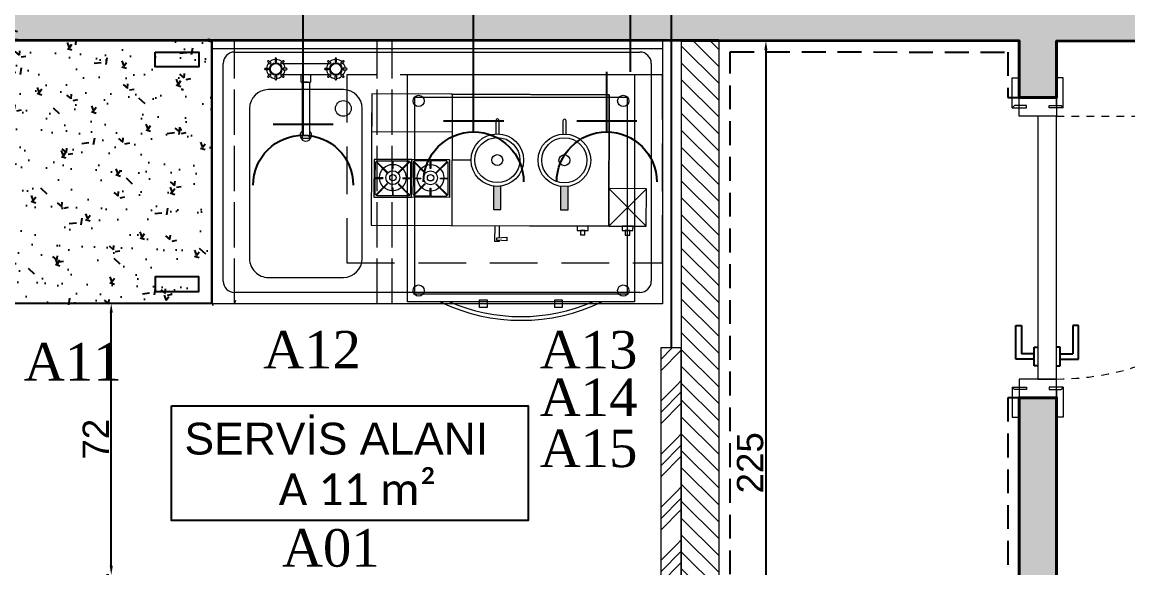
# Model space of a CAD drawing. Header units: millimetres. Extents: x 1287 to 21021, y -1522 to 4173.
# Drawn here: x 7423.9 to 7718.5, y 2033.4 to 2178.7 of the extents above; entities that cross this region are included whole.
import ezdxf
from ezdxf.enums import TextEntityAlignment as Align

# ---------------------------------------------------------------- set-up
doc = ezdxf.new("R2010")
doc.units = ezdxf.units.MM
for name, pattern in [('ACAD_ISO02W100', [15, 12, -3]), ('DASHED2', [9.524999999999999, 6.35, -3.175]), ('Hidden', [4, 2, -2])]:
    doc.linetypes.add(name, pattern=pattern)
for name, color, linetype in [('-DWG_ANA', 7, 'Continuous'), ('A-kapi-aksesuar', 20, 'Continuous'), ('HB-TOPRAKLI PRIZ 220V', 3, 'Continuous'), ('Kıtc-002 Çizgi', 7, 'Continuous')]:
    doc.layers.add(name, color=color, linetype=linetype)
for name, color, linetype, lineweight in [('A-kapi', 41, 'Continuous', 18), ('ALÇIPAN', 40, 'Continuous', 20), ('DOĞRAMA', 4, 'Continuous', 25), ('DUVAR', 7, 'Continuous', 40), ('ENDÜSTRİYEL MUTFAK', 253, 'Continuous', 9), ('LAMBRİ', 105, 'Continuous', 25), ('MERMER', 7, 'Continuous', 18), ('ÇERÇEVE', 2, 'Continuous', 9), ('ÖLÇÜ', 40, 'Continuous', 5)]:
    doc.layers.add(name, color=color, linetype=linetype, lineweight=lineweight)
doc.styles.add('Elk-Armatur-Yazi', font='')
doc.styles.get("Standard").update_dxf_attribs({"font": 'arial.ttf'})
doc.styles.get('Elk-Armatur-Yazi').set_extended_font_data('Nina')
doc.dimstyles.new('ISO-25', dxfattribs={"dimtxt": 2.5, "dimasz": 2.5, "dimexe": 1.25, "dimexo": 0.625, "dimtad": 1, "dimtxsty": 'Standard', "dimcen": 2.5, "dimadec": 0, "dimazin": 0, "dimtfac": 1, "dimtmove": 0, "dimatfit": 3, "dimfxl": 1, "dimarcsym": 0})

# ---------------------------------------------------------------- blocks, each defined once
blk = doc.blocks.new('bul')
for points, elevation in [([(5017.40049123734, 6121.457713447087), (4956.90049123734, 6121.457713447087), (4956.90049123734, 6181.957713447087), (5017.40049123734, 6181.957713447087), (5017.40049123734, 6121.457713447087)], 5.5), ([(5015.40049123734, 6123.458858847539), (4958.90049123734, 6123.458858847539), (4958.90049123734, 6175.957713447087), (5015.40049123734, 6175.957713447087), (5015.40049123734, 6123.458858847539)], 6)]:
    blk.add_lwpolyline(points, dxfattribs=dict(elevation=elevation))
at = {"elevation": 66}
for points in [[(4978.15049123734, 6119.957713447087), (4976.15049123734, 6119.957713447087), (4976.15049123734, 6121.957713447087), (4978.15049123734, 6121.957713447087)], [(4998.15049123734, 6119.957713447087), (4996.15049123734, 6119.957713447087), (4996.15049123734, 6121.957713447087), (4998.15049123734, 6121.957713447087)]]:
    blk.add_lwpolyline(points, close=True, dxfattribs=at)
for centre in [(4959.90049123734, 6174.957713447087, -11), (5014.40049123734, 6174.957713447087, -11), (4959.90049123734, 6124.457713447087, -11), (5014.40049123734, 6124.457713447087, -11)]:
    blk.add_circle(centre, 1.5)
for radius, start, end in [(49.53124999999925, 244.2481293938647, 295.7518706061353), (48.53124999999925, 246.8156491793931, 293.1843508206069)]:
    blk.add_arc((4987.180418066715, 6166.069720544878, 56.49527725775356), radius, start, end)
blk = doc.blocks.new('gffgf')
at = {"layer": 'ENDÜSTRİYEL MUTFAK'}
for points in [[(127336219.1135832, 141996656.2780523), (127336221.1250414, 141996656.2712154), (127336221.1463307, 141996662.5347307, -0.0722128195655684), (127336219.1348726, 141996662.5415676)], [(127336236.98848, 141996656.2172966), (127336238.9999381, 141996656.2104597), (127336239.0212274, 141996662.473975, -0.0722128195655684), (127336237.0097693, 141996662.4808118)]]:
    blk.add_hatch(color=256, dxfattribs=at).paths.add_polyline_path(points)
for p, q in [((127336259.8884257, 141996661.8304184), (127336249.8544942, 141996651.8644654)), ((127336249.8884835, 141996661.8644076), (127336259.8544365, 141996651.8304762))]:
    blk.add_line(p, q, dxfattribs=at)
at = {"layer": 'ENDÜSTRİYEL MUTFAK', "color": 1, "linetype": 'DASHED2', "lineweight": -2, "ltscale": 2}
blk.add_lwpolyline([(127336180.0854837, 141996642.1395758), (127336264.1662493, 141996642.1395758), (127336264.1662493, 141996692.1395758), (127336180.0854837, 141996692.1395758)], close=True, dxfattribs=at)
at = {"layer": 'ENDÜSTRİYEL MUTFAK'}
for points in [[(127336186.6050958, 141996652.139778), (127336249.8544942, 141996651.8644654), (127336249.9734565, 141996686.8642632), (127336186.724058, 141996687.1395758)], [(127336186.6898637, 141996677.0793026), (127336208.1897396, 141996677.0062258), (127336208.2237287, 141996687.006168), (127336186.7238529, 141996687.0792448)], [(127336249.8544942, 141996651.8644654), (127336208.1046897, 141996651.9837775), (127336208.223652, 141996686.9835753), (127336249.9734565, 141996686.8642632)], [(127336249.8544942, 141996651.8644654), (127336259.8544365, 141996651.8304762), (127336259.8884257, 141996661.8304184), (127336249.8884835, 141996661.8644076)], [(127336244.3876895, 141996651.8830467), (127336241.4717063, 141996651.892958), (127336241.4677418, 141996650.7265647), (127336244.383725, 141996650.7166535)], [(127336243.50893, 141996650.7196268), (127336242.3425368, 141996650.7235913), (127336242.3385723, 141996649.557198), (127336243.5049655, 141996649.5532336)], [(127336256.3124569, 141996651.8425151), (127336253.3964738, 141996651.8524264), (127336253.3925093, 141996650.6860331), (127336256.3084925, 141996650.6761219)], [(127336255.4336975, 141996650.6790953), (127336254.2673042, 141996650.6830598), (127336254.2633397, 141996649.5166665), (127336255.429733, 141996649.512702)], [(127336222.6892537, 141996647.9447427), (127336220.030217, 141996648.1623128), (127336220.0323434, 141996648.7879108), (127336222.6927976, 141996648.9874003)]]:
    blk.add_lwpolyline(points, close=True, dxfattribs=at)
for points in [[(127336219.7622639, 141996679.9759302), (127336219.7502904, 141996676.4532374)], [(127336220.6254958, 141996676.4502626), (127336220.6374692, 141996679.9729555)], [(127336237.6371606, 141996679.9151745), (127336237.6251872, 141996676.3924817)], [(127336238.5003926, 141996676.3895069), (127336238.512366, 141996679.9121998)], [(127336197.3870873, 141996669.6244923), (127336187.3463934, 141996669.65862), (127336187.3122657, 141996659.6179261), (127336197.3529596, 141996659.5837984), (127336197.3870873, 141996669.6244923)], [(127336197.3870873, 141996669.6244923), (127336207.4277812, 141996669.5903645), (127336207.3936535, 141996659.5496707), (127336197.3529596, 141996659.5837984), (127336197.3870873, 141996669.6244923)], [(127336213.1641709, 141996669.4836764), (127336208.1641709, 141996669.4836764)], [(127336219.1348726, 141996662.5415676), (127336219.1135832, 141996656.2780523), (127336221.1250414, 141996656.2712154), (127336221.1463307, 141996662.5347307)], [(127336237.0097693, 141996662.4808118), (127336236.98848, 141996656.2172966), (127336238.9999381, 141996656.2104597), (127336239.0212274, 141996662.473975)], [(127336220.635988, 141996647.7488866), (127336219.5446922, 141996647.7525958), (127336219.5590182, 141996651.9674379)], [(127336220.650314, 141996651.9637286), (127336220.6396744, 141996648.8334505)], [(127336220.6372244, 141996648.1126457), (127336220.635988, 141996647.7488866)]]:
    blk.add_lwpolyline(points, dxfattribs=at)
for points in [[(127336192.2794872, 141996669.2975177), (127336192.2726991, 141996667.3003975, 0.4142135623730951), (127336192.3413313, 141996667.2312972), (127336192.3757644, 141996667.2311801, 0.4142135623730951), (127336192.4448647, 141996667.2998123), (127336192.4516528, 141996669.2969325), (127336196.5042021, 141996669.2831581, -0.6681786379192877), (127336196.6249425, 141996668.9888394), (127336193.826398, 141996666.2092546, 0.8104432851896715), (127336193.9645855, 141996666.1038491), (127336196.8642297, 141996668.9838486, -0.6681786379193126), (127336197.0403244, 141996668.9102055), (127336197.0259849, 141996664.6913984), (127336195.0288648, 141996664.6981865, 0.4142135623730951), (127336194.9597645, 141996664.6295544), (127336194.9596474, 141996664.5951213, 0.4142135623730951), (127336195.0282796, 141996664.526021), (127336197.0253998, 141996664.5192329), (127336197.0116254, 141996660.4666836, -0.6681786379192877), (127336196.7173067, 141996660.3459432), (127336193.9377219, 141996663.1444877, 0.8104432851896715), (127336193.8323163, 141996663.0063001), (127336196.7123159, 141996660.106656, -0.6681786379193126), (127336196.6386728, 141996659.9305612), (127336192.4198658, 141996659.9449007), (127336192.4266539, 141996661.9420209, 0.4142135623730951), (127336192.3580217, 141996662.0111212), (127336192.3235886, 141996662.0112382, 0.4142135623730951), (127336192.2544883, 141996661.9426061), (127336192.2477002, 141996659.9454859), (127336188.1951509, 141996659.9592603, -0.6681786379192877), (127336188.0744104, 141996660.253579), (127336190.872955, 141996663.0331638, 0.8104432851896717), (127336190.7347674, 141996663.1385693), (127336187.8351232, 141996660.2585698, -0.6681786379193126), (127336187.6590286, 141996660.3322129), (127336187.673368, 141996664.5510199), (127336189.6704882, 141996664.5442318, 0.4142135623730951), (127336189.7395885, 141996664.612864), (127336189.7397055, 141996664.6472971, 0.4142135623730951), (127336189.6710734, 141996664.7163973), (127336187.6739532, 141996664.7231854), (127336187.6882927, 141996668.9419925, -0.6681786379193126), (127336187.8648839, 141996669.0144368), (127336190.7448834, 141996666.1147926, 0.8104432851896715), (127336190.8837843, 141996666.2192563), (127336188.1041995, 141996669.0178009, -0.6681786379192877), (127336188.2269379, 141996669.311292)], [(127336202.4923466, 141996669.2628047), (127336202.4855585, 141996667.2656846, -0.4142135623730951), (127336202.4164582, 141996667.1970524), (127336202.3820252, 141996667.1971695, -0.4142135623730951), (127336202.313393, 141996667.2662697), (127336202.3201811, 141996669.2633899), (127336198.2676318, 141996669.2771643, 0.6681786379192877), (127336198.1448934, 141996668.9836732), (127336200.9244782, 141996666.1851286, -0.8104432851896715), (127336200.7855773, 141996666.0806649), (127336197.9055778, 141996668.9803091, 0.6681786379193126), (127336197.7289866, 141996668.9078648), (127336197.7146471, 141996664.6890577), (127336199.7117673, 141996664.6822696, -0.4142135623730951), (127336199.7803994, 141996664.6131694), (127336199.7802824, 141996664.5787362, -0.4142135623730951), (127336199.7111821, 141996664.5101041), (127336197.7140619, 141996664.5168922), (127336197.7002875, 141996660.4643429, 0.6681786379192877), (127336197.9937787, 141996660.3416045), (127336200.7923232, 141996663.1211893, -0.8104432851896715), (127336200.8967869, 141996662.9822884), (127336197.9971428, 141996660.1022889, 0.6681786379193126), (127336198.069587, 141996659.9256977), (127336202.2883941, 141996659.9113582), (127336202.2951822, 141996661.9084784, -0.4142135623730951), (127336202.3642825, 141996661.9771105), (127336202.3987156, 141996661.9769935, -0.4142135623730951), (127336202.4673477, 141996661.9078932), (127336202.4605596, 141996659.910773), (127336206.513109, 141996659.8969986, 0.6681786379192877), (127336206.6358473, 141996660.1904898), (127336203.8562625, 141996662.9890343, -0.8104432851896717), (127336203.9951634, 141996663.0934981), (127336206.8751629, 141996660.1938539, 0.6681786379193126), (127336207.0517542, 141996660.2662981), (127336207.0660937, 141996664.4851052), (127336205.0689735, 141996664.4918933, -0.4142135623730951), (127336205.0003413, 141996664.5609936), (127336205.0004584, 141996664.5954267, -0.4142135623730951), (127336205.0695587, 141996664.6640588), (127336207.0666788, 141996664.6572707), (127336207.0810183, 141996668.8760778, 0.6681786379193126), (127336206.9049236, 141996668.9497209), (127336204.0052794, 141996666.0697213, -0.8104432851896715), (127336203.8670919, 141996666.1751269), (127336206.6656364, 141996668.9547116, 0.6681786379192877), (127336206.5448959, 141996669.2490304)]]:
    blk.add_lwpolyline(points, format="xyb", close=True, dxfattribs=at)
for centre, radius in [((127336220.1641472, 141996669.4654822), 7), ((127336238.039044, 141996669.4047265), 7), ((127336220.1641472, 141996669.4654822), 6), ((127336238.039044, 141996669.4047265), 6), ((127336220.1641472, 141996669.4654822), 1.445467692938109), ((127336238.039044, 141996669.4047265), 1.445467692938109), ((127336192.3502427, 141996664.7898105), 3.53092897339423), ((127336202.3909503, 141996664.7556828), 3.53092897339423), ((127336192.3502427, 141996664.7898105), 1.857470327411705), ((127336192.3502427, 141996664.7898105), 0.8533951398221142), ((127336202.3909503, 141996664.7556828), 1.857470327411705), ((127336202.3909503, 141996664.7556828), 0.8533951398221142)]:
    blk.add_circle(centre, radius, dxfattribs=at)
for centre in [(127336220.1998665, 141996679.9744428), (127336238.0747633, 141996679.9136872)]:
    blk.add_arc(centre, 0.4376052120314853, 359.8052555628358, 179.8052555628359, dxfattribs=at)
blk = doc.blocks.new('lambri')
at = {"layer": 'LAMBRİ'}
h = blk.add_hatch(dxfattribs=at)
h.set_pattern_fill('ANSI32', color=256, scale=0.1, angle=-1.272221872585407e-14)
h.set_pattern_definition([(44.99999999999999, (-115.6037225551117, -4964.37885233281), (-0.6735192090801865, 0.6735192090801868), []), (44.99999999999999, (-115.1547095603455, -4964.37885233281), (-0.6735192090801865, 0.6735192090801868), [])])
h.paths.add_polyline_path([(11473.26089599961, 2812.997519646899), (11337.16089599066, 2812.997519646899), (11337.16089599066, 2811.79751965882), (11340.46089598768, 2811.79751965882), (11341.96089598768, 2811.79751965882), (11344.96089598768, 2811.79751965882), (11346.46089598768, 2811.79751965882), (11473.26089599961, 2811.79751965882)])
h.paths.add_polyline_path([(11346.46089598768, 2811.79751965882), (11340.46089598768, 2811.79751965882), (11341.96089598768, 2809.997519646899), (11344.96089598768, 2809.997519646899)])
h.paths.add_polyline_path([(11355.96089598768, 2811.79751965882), (11349.96089598768, 2811.79751965882), (11351.46089598768, 2809.997519646899), (11354.46089598768, 2809.997519646899)])
h.paths.add_polyline_path([(11365.46089598768, 2811.79751965882), (11359.46089598768, 2811.79751965882), (11360.96089598768, 2809.997519646899), (11363.96089598768, 2809.997519646899)])
h.paths.add_polyline_path([(11374.96089598768, 2811.79751965882), (11368.96089598768, 2811.79751965882), (11370.46089598768, 2809.997519646899), (11373.46089598768, 2809.997519646899)])
h.paths.add_polyline_path([(11384.46089598768, 2811.79751965882), (11378.46089598768, 2811.79751965882), (11379.96089598768, 2809.997519646899), (11382.96089598768, 2809.997519646899)])
h.paths.add_polyline_path([(11393.96089598768, 2811.79751965882), (11387.96089598768, 2811.79751965882), (11389.46089598768, 2809.997519646899), (11392.46089598768, 2809.997519646899)])
h.paths.add_polyline_path([(11403.46089598768, 2811.79751965882), (11397.46089598768, 2811.79751965882), (11398.96089598768, 2809.997519646899), (11401.96089598768, 2809.997519646899)])
h.paths.add_polyline_path([(11412.96089598768, 2811.79751965882), (11406.96089598768, 2811.79751965882), (11408.46089598768, 2809.997519646899), (11411.46089598768, 2809.997519646899)])
h.paths.add_polyline_path([(11422.46089598768, 2811.79751965882), (11416.46089598768, 2811.79751965882), (11417.96089598768, 2809.997519646899), (11420.96089598768, 2809.997519646899)])
h.paths.add_polyline_path([(11431.96089598768, 2811.79751965882), (11425.96089598768, 2811.79751965882), (11427.46089598768, 2809.997519646899), (11430.46089598768, 2809.997519646899)])
h.paths.add_polyline_path([(11441.46089598768, 2811.79751965882), (11435.46089598768, 2811.79751965882), (11436.96089598768, 2809.997519646899), (11439.96089598768, 2809.997519646899)])
h.paths.add_polyline_path([(11450.96089598768, 2811.79751965882), (11444.96089598768, 2811.79751965882), (11446.46089598768, 2809.997519646899), (11449.46089598768, 2809.997519646899)])
h.paths.add_polyline_path([(11460.46089598768, 2811.79751965882), (11454.46089598768, 2811.79751965882), (11455.96089598768, 2809.997519646899), (11458.96089598768, 2809.997519646899)])
h.paths.add_polyline_path([(11668.3357152962, 2680.947886352555), (11668.3357152962, 2688.341883634344), (11660.91716140741, 2688.341883634344), (11660.91716140741, 2680.947886352555)], flags=9)
h.paths.add_polyline_path([(11654.3842662298, 2731.511017804161), (11658.98126486176, 2731.511017804161), (11658.98126486176, 2738.929571692959), (11654.3842662298, 2738.929571692959)], flags=9)
h.paths.add_polyline_path([(11645.77900232607, 2585.820825343148), (11697.12143518263, 2585.384862487332), (11697.23901787632, 2599.232330565468), (11645.89658501976, 2599.668293391482)], flags=9)
h.paths.add_polyline_path([(11646.2626091116, 2597.00999540569), (11668.92460251086, 2596.817566131369), (11669.04218520456, 2610.665034179703), (11646.3801918053, 2610.857463454024)], flags=9)
h.paths.add_polyline_path([(11729.65351496869, 2597.77809235932), (11807.09574362868, 2597.120508884207), (11807.21332632237, 2610.967976932541), (11729.77109766238, 2611.625560407654)], flags=9)
h.paths.add_polyline_path([(11423.34784646564, 2777.436441634909), (11451.23071576887, 2777.199680452362), (11451.34829846256, 2791.047148500696), (11423.46542915934, 2791.283909683243)], flags=9)
h.paths.add_polyline_path([(11323.23218310111, 2893.963964169041), (11503.06562730902, 2892.436948483006), (11503.188109281, 2906.861394380347), (11323.35466507309, 2908.388410066382)], flags=9)
h.paths.add_polyline_path([(11965.58708952599, 2476.662376647011), (12022.80818827682, 2476.662376647011), (12022.80818827682, 2490.821814422623), (11965.58708952599, 2490.821814422623)], flags=9)
h.paths.add_polyline_path([(11977.03555111819, 2491.860517745034), (12013.04931216174, 2491.860517745034), (12013.04931216174, 2503.919904087797), (11977.03555111819, 2503.919904087797)], flags=9)
h.paths.add_polyline_path([(11396.11445790761, 2473.402067815081), (11416.36682167881, 2473.402067815081), (11416.36682167881, 2477.536875550762), (11396.11445790761, 2477.536875550762)], flags=9)
h.paths.add_polyline_path([(11396.49808186525, 2500.267648522869), (11427.42121419542, 2500.267648522869), (11427.42121419542, 2504.385883872525), (11396.49808186525, 2504.385883872525)], flags=9)
h.paths.add_polyline_path([(11396.17676191264, 2506.003652964846), (11420.20210321479, 2506.003652964846), (11420.20210321479, 2512.082952772394), (11396.17676191264, 2512.082952772394)], flags=9)
h.paths.add_polyline_path([(11318.8371999883, 2470.166276429907), (11349.76033231848, 2470.166276429907), (11349.76033231848, 2474.284511779562), (11318.8371999883, 2474.284511779562)], flags=9)
h.paths.add_polyline_path([(11318.51588003569, 2475.902280901686), (11342.54122133785, 2475.902280901686), (11342.54122133785, 2481.981580709235), (11318.51588003569, 2481.981580709235)], flags=9)
h.paths.add_polyline_path([(11242.52972901099, 2496.008171861187), (11286.46401763194, 2496.008171861187), (11286.46401763194, 2502.087471698538), (11242.52972901099, 2502.087471698538)], flags=9)
h.paths.add_polyline_path([(11243.38366247945, 2502.450375919358), (11284.38832335406, 2502.450375919358), (11284.38832335406, 2508.502055113331), (11243.38366247945, 2508.502055113331)], flags=9)
h.paths.add_polyline_path([(11243.57562582427, 2509.615471725479), (11275.1883531236, 2509.615471725479), (11275.1883531236, 2514.548515563027), (11243.57562582427, 2514.548515563027)], flags=9)
h.paths.add_polyline_path([(11333.47125800186, 2508.919883643404), (11343.31532925599, 2508.919883643404), (11343.31532925599, 2515.711295430676), (11333.47125800186, 2515.711295430676)], flags=25)
h.paths.add_polyline_path([(11333.47125800186, 2508.919883643404), (11343.31532925599, 2508.919883643404), (11343.31532925599, 2515.711295430676), (11333.47125800186, 2515.711295430676)], flags=25)
h.paths.add_polyline_path([(11293.0805834406, 2491.611530249134), (11307.87419079476, 2491.611530249134), (11307.87419079476, 2497.63835087897), (11293.0805834406, 2497.63835087897)], flags=9)
h.paths.add_polyline_path([(11293.40972922974, 2498.790928845421), (11307.96119576925, 2498.790928845421), (11307.96119576925, 2502.842874710575), (11293.40972922974, 2502.842874710575)], flags=9)
h.paths.add_polyline_path([(11444.70192088419, 2511.790290360466), (11454.05886832112, 2511.790290360466), (11454.05886832112, 2515.9803393531), (11444.70192088419, 2515.9803393531)], flags=9)
h.paths.add_polyline_path([(11369.31134137743, 2473.705243562476), (11382.26357366377, 2473.705243562476), (11382.26357366377, 2478.621715013996), (11369.31134137743, 2478.621715013996)], flags=9)
h.paths.add_polyline_path([(11369.43241179221, 2503.203407411591), (11382.56417814129, 2503.203407411591), (11382.56417814129, 2507.393456404225), (11369.43241179221, 2507.393456404225)], flags=9)
h.paths.add_polyline_path([(11293.88088792794, 2506.833840106741), (11310.99186581605, 2506.833840106741), (11310.99186581605, 2511.023889099375), (11293.88088792794, 2511.023889099375)], flags=9)
h.paths.add_polyline_path([(11293.56601278716, 2472.333286767021), (11306.9058545255, 2472.333286767021), (11306.9058545255, 2478.41258657457), (11293.56601278716, 2478.41258657457)], flags=9)
h.paths.add_polyline_path([(11293.90390511089, 2512.977925573603), (11308.45537165039, 2512.977925573603), (11308.45537165039, 2517.029871408955), (11293.90390511089, 2517.029871408955)], flags=9)
h.paths.add_polyline_path([(11218.32936406367, 2473.128220145718), (11238.58356921607, 2473.128220145718), (11238.58356921607, 2477.318269138352), (11218.32936406367, 2477.318269138352)], flags=9)
h.paths.add_polyline_path([(11218.35238126152, 2503.522459422366), (11239.19030229979, 2503.522459422366), (11239.19030229979, 2507.57440528752), (11218.35238126152, 2507.57440528752)], flags=9)
h.paths.add_polyline_path([(11563.66293759876, 2870.483273153321), (11581.28648780518, 2870.333626692311), (11581.3335208767, 2875.872613911644), (11563.70997067028, 2876.022260372654)], flags=9)
h.paths.add_polyline_path([(11330.23702971869, 2927.2958126712), (11639.93937102192, 2924.666044120804), (11640.28931951755, 2965.878746663348), (11330.58697821432, 2968.508515213744)], flags=9)
h.paths.add_polyline_path([(11723.73760642343, 2585.102913026825), (11815.25190621846, 2584.325839703099), (11815.36948891216, 2598.173307781235), (11723.85518911713, 2598.950381104962)], flags=9)
h.paths.add_polyline_path([(11575.87255785101, 2611.255056952254), (11622.02161722117, 2610.863192473666), (11622.13919991487, 2624.710660522), (11575.99014054471, 2625.102525000588)], flags=9)
h.paths.add_polyline_path([(11352.22950373822, 2595.661529605404), (11541.29488432639, 2594.056122993246), (11541.41246703499, 2607.903591041581), (11352.34708643192, 2609.508997683541)], flags=9)
blk = doc.blocks.new('14')
at = {"layer": '-DWG_ANA'}
for p in [(127337726.5457322, 141999917.2292688), (127337846.5457322, 141999987.2292678)]:
    blk.add_line(p, (127337726.5457322, 141999987.2292688), dxfattribs=at)
at = {"layer": '-DWG_ANA', "color": 251, "linetype": 'ACAD_ISO02W100', "lineweight": 5, "true_color": 0x636466}
for p, q in [((127337732.5457322, 141999917.2292688), (127337732.5457322, 141999987.2292688)), ((127337770.5457322, 141999917.2292678), (127337770.5457322, 141999987.2292678)), ((127337774.5457322, 141999917.2292678), (127337774.5457322, 141999987.2292678))]:
    blk.add_line(p, q, dxfattribs=at)
at = {"layer": '-DWG_ANA', "lineweight": 5}
for p, q in [((127337846.5457322, 141999987.2292678), (127337846.5457322, 141999917.2292678)), ((127337726.5457322, 141999985.2292688), (127337846.5457322, 141999985.2292678)), ((127337732.5457322, 141999984.2292688), (127337840.5457322, 141999984.2292678)), ((127337729.5457322, 141999923.2292688), (127337729.5457322, 141999981.2292688)), ((127337745.5457298, 141999981.2292683), (127337757.5457298, 141999981.2292689)), ((127337843.5457322, 141999981.2292678), (127337843.5457322, 141999923.2292678)), ((127337745.54573, 141999978.2292683), (127337757.54573, 141999978.2292689)), ((127337750.2957301, 141999976.2292685), (127337750.29573, 141999978.2292685)), ((127337752.7953974, 141999978.2292686), (127337752.7953975, 141999976.2292686)), ((127337750.2957301, 141999976.2292685), (127337752.7953975, 141999976.2292686)), ((127337750.5455638, 141999976.2292685), (127337750.5455645, 141999961.7292685)), ((127337752.1227477, 141999976.2292686), (127337750.9683798, 141999976.2292686)), ((127337752.5455638, 141999976.2292686), (127337752.5455645, 141999961.7292686)), ((127337761.5457298, 141999974.2292694), (127337741.5457298, 141999974.2292688)), ((127337736.5457301, 141999969.2292686), (127337736.5457322, 141999929.2292686)), ((127337766.5457322, 141999929.2292697), (127337766.5457301, 141999969.2292697)), ((127337752.0455646, 141999961.2292686), (127337751.0455646, 141999961.2292686)), ((127337741.5457325, 141999924.2292688), (127337761.5457325, 141999924.2292694)), ((127337840.5457322, 141999920.2292678), (127337732.5457322, 141999920.2292688)), ((127337846.5457322, 141999917.2292678), (127337726.5457322, 141999917.2292688)), ((127337732.5457322, 141999917.2292688), (127337732.9290771, 141999918.1528741))]:
    blk.add_line(p, q, dxfattribs=at)
for points in [[(127337741.3900004, 141999981.6190412), (127337742.0089251, 141999981.0001166), (127337742.2740125, 141999981.265204), (127337741.6550879, 141999981.8841287)], [(127337743.3582846, 141999982.4799737), (127337743.3582847, 141999981.6046821), (127337743.7331749, 141999981.6046821), (127337743.7331749, 141999982.4799737)], [(127337745.7014592, 141999981.6190414), (127337745.0825346, 141999981.0001167), (127337744.8174471, 141999981.2652042), (127337745.4363717, 141999981.8841289)], [(127337757.3900004, 141999981.619042), (127337758.0089251, 141999981.0001174), (127337758.2740125, 141999981.2652049), (127337757.6550879, 141999981.8841295)], [(127337759.3582846, 141999982.4799745), (127337759.3582847, 141999981.6046829), (127337759.7331749, 141999981.6046829), (127337759.7331749, 141999982.4799745)], [(127337761.7014592, 141999981.6190422), (127337761.0825346, 141999981.0001176), (127337760.8174471, 141999981.265205), (127337761.4363717, 141999981.8841297)], [(127337740.7408735, 141999979.9135262), (127337741.6161651, 141999979.9135263), (127337741.6161651, 141999979.538636), (127337740.7408735, 141999979.538636)], [(127337741.3900006, 141999977.8394949), (127337742.0089252, 141999978.4584196), (127337742.2740127, 141999978.1933321), (127337741.6550881, 141999977.5744074)], [(127337743.3582849, 141999976.9999407), (127337743.3582849, 141999977.8752323), (127337743.7331751, 141999977.8752323), (127337743.7331752, 141999976.9999407)], [(127337745.7014594, 141999977.8394951), (127337745.0825347, 141999978.4584197), (127337744.8174473, 141999978.1933323), (127337745.4363719, 141999977.5744076)], [(127337746.3505863, 141999979.9135266), (127337745.4752947, 141999979.9135265), (127337745.4752947, 141999979.5386362), (127337746.3505863, 141999979.5386363)], [(127337756.7408735, 141999979.9135271), (127337757.6161651, 141999979.9135272), (127337757.6161651, 141999979.5386369), (127337756.7408735, 141999979.5386368)], [(127337757.3900006, 141999977.8394957), (127337758.0089252, 141999978.4584204), (127337758.2740127, 141999978.193333), (127337757.6550881, 141999977.5744083)], [(127337759.3582849, 141999976.9999415), (127337759.3582849, 141999977.8752331), (127337759.7331751, 141999977.8752331), (127337759.7331752, 141999976.9999415)], [(127337761.7014594, 141999977.839496), (127337761.0825347, 141999978.4584206), (127337760.8174473, 141999978.1933331), (127337761.4363719, 141999977.5744085)], [(127337762.3505863, 141999979.9135274), (127337761.4752947, 141999979.9135274), (127337761.4752947, 141999979.5386371), (127337762.3505863, 141999979.5386371)]]:
    blk.add_lwpolyline(points, dxfattribs=at)
for centre, radius in [((127337743.5457299, 141999979.7292681), 1.646665876530093), ((127337743.5457299, 141999979.7292681), 1.45969814536511), ((127337759.5457299, 141999979.729269), 1.646665876530093), ((127337759.5457299, 141999979.729269), 1.45969814536511), ((127337761.5457301, 141999969.2292694), 2.099462476500776)]:
    blk.add_circle(centre, radius, dxfattribs=at)
for centre, radius, start, end in [((127337732.5457322, 141999981.2292688), 3, 90, 180), ((127337840.5457322, 141999981.2292678), 3, 0, 90), ((127337743.5457299, 141999979.7292681), 2.5, 139.3140832850756, 175.7732816695055), ((127337743.5457299, 141999979.7292681), 2.5, 139.3140832850756, 175.7732816695055), ((127337741.5225441, 141999981.7515849), 0.1874451423464052, 45.0000036222548, 225.0000036222548), ((127337743.5457299, 141999979.7292681), 2.5, 94.29996477981682, 130.7141599091385), ((127337743.5457299, 141999979.7292681), 2.5, 94.29996477981682, 130.7141599091385), ((127337743.5457298, 141999982.4799737), 0.1874451423464052, 3.415094585006371e-06, 180.0000034150945), ((127337743.5457299, 141999979.7292681), 2.5, 49.2858462013041, 85.70004130780477), ((127337743.5457299, 141999979.7292681), 2.5, 49.2858462013041, 85.70004130780477), ((127337745.5689155, 141999981.7515851), 0.1874451423464052, 315.0000030185456, 135.0000030185457), ((127337743.5457299, 141999979.7292681), 2.5, 4.22672343920386, 40.68592282573731), ((127337743.5457299, 141999979.7292681), 2.5, 4.22672343920386, 40.68592282573731), ((127337759.5457299, 141999979.729269), 2.5, 139.3140832850756, 175.7732816695055), ((127337757.5225441, 141999981.7515858), 0.1874451423464052, 45.0000036222548, 225.0000036222548), ((127337759.5457299, 141999979.729269), 2.5, 94.29996477981682, 130.7141599091385), ((127337759.5457298, 141999982.4799745), 0.1874451423464052, 3.415094585006371e-06, 180.0000034150945), ((127337759.5457299, 141999979.729269), 2.5, 49.2858462013041, 85.70004130780477), ((127337761.5689155, 141999981.751586), 0.1874451423464052, 315.0000030185456, 135.0000030185457), ((127337759.5457299, 141999979.729269), 2.5, 4.22672343920386, 40.68592282573731), ((127337740.7408735, 141999979.7260811), 0.1874451423464052, 90.00000341509458, 270.0000034150946), ((127337743.5457299, 141999979.7292681), 2.5, 184.3732130983493, 220.6859228257373), ((127337743.5457299, 141999979.7292681), 2.5, 184.3732130983493, 220.6859228257373), ((127337741.5225444, 141999977.7069512), 0.1874451423464052, 135.0000030185457, 315.0000030185456), ((127337743.5457299, 141999979.7292681), 2.5, 229.2858462013041, 265.7000413078047), ((127337743.5457299, 141999979.7292681), 2.5, 229.2858462013041, 265.7000413078047), ((127337743.5457299, 141999979.7292681), 2.5, 274.2999647798168, 310.7141599091385), ((127337743.5457299, 141999979.7292681), 2.5, 274.2999647798168, 310.7141599091385), ((127337745.5689157, 141999977.7069514), 0.1874451423464052, 225.0000036222548, 45.0000036222548), ((127337743.5457299, 141999979.7292681), 2.5, 319.3140832850755, 355.6267937770565), ((127337743.5457299, 141999979.7292681), 2.5, 319.3140832850755, 355.6267937770565), ((127337746.3505863, 141999979.7260814), 0.1874451423464052, 270.0000034150946, 90.00000341509458), ((127337756.7408735, 141999979.726082), 0.1874451423464052, 90.00000341509458, 270.0000034150946), ((127337759.5457299, 141999979.729269), 2.5, 184.3732130983493, 220.6859228257373), ((127337757.5225444, 141999977.706952), 0.1874451423464052, 135.0000030185457, 315.0000030185456), ((127337759.5457299, 141999979.729269), 2.5, 229.2858462013041, 265.7000413078047), ((127337759.5457299, 141999979.729269), 2.5, 274.2999647798168, 310.7141599091385), ((127337761.5689157, 141999977.7069522), 0.1874451423464052, 225.0000036222548, 45.0000036222548), ((127337759.5457299, 141999979.729269), 2.5, 319.3140832850755, 355.6267937770565), ((127337762.3505863, 141999979.7260823), 0.1874451423464052, 270.0000034150946, 90.00000341509458), ((127337743.5457301, 141999976.9999407), 0.1874451423464052, 180.0000034150945, 3.415094585006371e-06), ((127337759.5457301, 141999976.9999415), 0.1874451423464052, 180.0000034150945, 3.415094585006371e-06), ((127337741.5457301, 141999969.2292688), 5.000000000000007, 90.00000341509458, 180.0000034150946), ((127337761.5457301, 141999969.2292694), 5.000000000000007, 3.415094585006371e-06, 90.00000341509458), ((127337751.5455645, 141999962.0689619), 1.518590362124541, 131.1859910250502, 48.81401556088488), ((127337751.0455645, 141999961.7292686), 0.5, 180.0000034150945, 270.0000034150946), ((127337752.0455645, 141999961.7292686), 0.5, 270.0000034150946, 3.415094585006371e-06), ((127337741.5457322, 141999929.2292688), 5.000000000000007, 180.0000034150946, 270.0000034150946), ((127337761.5457322, 141999929.2292694), 5.000000000000007, 270.0000034150946, 3.415094585006371e-06), ((127337732.5457322, 141999923.2292688), 3, 180, 270), ((127337840.5457322, 141999923.2292678), 3, 270, 0)]:
    blk.add_arc(centre, radius, start, end, dxfattribs=at)
blk = doc.blocks.new('*U19')
at = {"ltscale": 3}
for p, q in [((-10.20000000000073, 1.80000000000291), (-10.20000000000073, 0)), ((-2.200000000000728, 1.80000000000291), (-10.20000000000073, 1.80000000000291)), ((-2.799999999999272, 0), (-10.20000000000073, 0)), ((-2.200000000000728, 1.80000000000291), (-2.799999999999272, 1.19999999999709)), ((-2.799999999999272, -1.996308487588976), (-2.799999999999272, 1.196286017009697)), ((-2.200000000000728, 1.80000000000291), (-2.200000000000728, -1.996308487588976)), ((72.20000000000073, 1.80000000000291), (72.20000000000073, -1.996308487588976)), ((72.20000000000073, 1.80000000000291), (80.20000000000073, 1.80000000000291)), ((72.20000000000073, 1.80000000000291), (72.79999999999927, 1.19999999999709)), ((72.79999999999927, -1.996308487588976), (72.79999999999927, 1.196286017009697)), ((72.79999999999927, 0), (80.20000000000073, 0)), ((80.20000000000073, 1.80000000000291), (80.20000000000073, 0)), ((-2.799999999999272, -8.003691512411024), (-2.799999999999272, -11.1962860170097)), ((-2.200000000000728, -11.80000000000291), (-2.200000000000728, -8.003691512411024)), ((72.20000000000073, -11.80000000000291), (72.20000000000073, -8.003691512411024)), ((72.79999999999927, -8.003691512411024), (72.79999999999927, -11.1962860170097)), ((-10.20000000000073, -11.80000000000291), (-10.20000000000073, -10)), ((-2.799999999999272, -10), (-10.20000000000073, -10)), ((-2.200000000000728, -11.80000000000291), (-2.799999999999272, -11.19999999999709)), ((72.20000000000073, -11.80000000000291), (72.79999999999927, -11.19999999999709)), ((72.79999999999927, -10), (80.20000000000073, -10)), ((80.20000000000073, -11.80000000000291), (80.20000000000073, -10)), ((-2.200000000000728, -11.80000000000291), (-10.20000000000073, -11.80000000000291)), ((72.20000000000073, -11.80000000000291), (80.20000000000073, -11.80000000000291))]:
    blk.add_line(p, q, dxfattribs=at)
at = {"color": 8, "linetype": 'Hidden'}
blk.add_lwpolyline([(0, 0), (0, 70)], dxfattribs=at)
at = {"ltscale": 3}
for points in [[(-5, 0), (0, 0), (0, -10), (-5, -10)], [(0, -5.000000000000227), (70, -5.000000000000227), (70, -2.291500322826323e-13), (0, 0)], [(75, 0), (70, 0), (70, -10), (75, -10)]]:
    blk.add_lwpolyline(points, close=True, dxfattribs=at)
for points in [[(-2.200000000000728, -1.996308487588976), (-2.799999999999272, -1.996308487588976)], [(72.20000000000073, -1.996308487588976), (72.79999999999927, -1.996308487588976)], [(-2.200000000000728, -8.003691512411024), (-2.799999999999272, -8.003691512411024)], [(72.20000000000073, -8.003691512411024), (72.79999999999927, -8.003691512411024)]]:
    blk.add_lwpolyline(points, dxfattribs=at)
at = {"color": 8, "linetype": 'Hidden'}
blk.add_arc((-1.429967255717202e-14, 1.492139745096211e-14), 70, 359.9999999999998, 90, dxfattribs=at)
at = {"layer": 'A-kapi-aksesuar', "ltscale": 3}
for p, q in [((64.75, 5.867002106635127), (55.75, 5.867002106635127)), ((55.75, 5.867002106635127), (55.75, 4.367002106635127)), ((55.75, 4.367002106635127), (63.25, 4.367002106635127)), ((63.25, 0.999999999999643), (63.25, 4.367002106635127)), ((64.75, 0.999999999999643), (64.75, 5.867002106635127)), ((66.5, 0.999999999999643), (61.5, 0.999999999999643)), ((61.5, 0.999999999999643), (61.5, -3.570477247194503e-13)), ((66.5, -3.570477247194503e-13), (66.5, 0.999999999999643)), ((61.5, -6.000000000000098), (61.5, -5.000000000000098)), ((66.5, -5.000000000000098), (66.5, -6.000000000000098)), ((66.5, -6.000000000000098), (61.5, -6.000000000000098)), ((63.25, -6.000000000000098), (63.25, -9.367002106635582)), ((64.75, -6.000000000000098), (64.75, -10.86700210663558)), ((55.75, -9.367002106635582), (63.25, -9.367002106635582)), ((55.75, -10.86700210663558), (55.75, -9.367002106635582)), ((64.75, -10.86700210663558), (55.75, -10.86700210663558))]:
    blk.add_line(p, q, dxfattribs=at)
blk = doc.blocks.new('*D198')
at = {"layer": 'Defpoints', "color": 0, "transparency": 16777216}
for p in [(7609.591773352842, 2173.807137902063), (7609.591773352842, 1948.974619392749), (7622.067815254195, 1948.974619392749)]:
    blk.add_point(p, dxfattribs=at)
at = {"layer": 'ÖLÇÜ', "color": 0, "lineweight": -2, "transparency": 16777216}
for p, q in [((7610.216773352842, 2173.807137902063), (7623.317815254196, 2173.807137902063)), ((7622.067815254196, 2171.307137902063), (7622.067815254195, 1951.474619392749)), ((7610.216773352842, 1948.974619392749), (7623.317815254195, 1948.974619392749))]:
    blk.add_line(p, q, dxfattribs=at)
at = {"layer": 'ÖLÇÜ', "color": 0, "transparency": 16777216}
for points in [[(7621.651148587529, 2171.307137902063), (7622.484481920863, 2171.307137902063), (7622.067815254196, 2173.807137902063)], [(7621.651148587528, 1951.474619392749), (7622.484481920862, 1951.474619392749), (7622.067815254195, 1948.974619392749)]]:
    blk.add_solid(points, dxfattribs=at)
at = {"layer": 'ÖLÇÜ', "color": 0, "lineweight": 0, "transparency": 16777216, "insert": (7617.895066277388, 2061.390878647407), "char_height": 7, "attachment_point": 5, "rotation": 90}
blk.add_mtext('225', dxfattribs=at)
blk = doc.blocks.new('*D200')
at = {"layer": 'Defpoints', "color": 0, "transparency": 16777216}
for p in [(7447.689092806797, 2103.855409858166), (7447.689092806797, 2103.855409858166), (7447.689092806797, 2031.483503479954)]:
    blk.add_point(p, dxfattribs=at)
at = {"layer": 'ÖLÇÜ', "color": 0, "lineweight": -2, "transparency": 16777216}
for p, q in [((7447.064092806797, 2103.855409858166), (7446.439092806797, 2103.855409858166)), ((7447.689092806796, 2033.983503479954), (7447.689092806797, 2101.355409858166)), ((7447.064092806797, 2031.483503479954), (7446.439092806796, 2031.483503479954))]:
    blk.add_line(p, q, dxfattribs=at)
at = {"layer": 'ÖLÇÜ', "color": 0, "transparency": 16777216}
for points in [[(7447.27242614013, 2101.355409858166), (7448.105759473464, 2101.355409858166), (7447.689092806797, 2103.855409858166)], [(7447.272426140129, 2033.983503479954), (7448.105759473463, 2033.983503479954), (7447.689092806796, 2031.483503479954)]]:
    blk.add_solid(points, dxfattribs=at)
at = {"layer": 'ÖLÇÜ', "color": 0, "lineweight": 0, "transparency": 16777216, "insert": (7443.564092806796, 2067.669456669062), "char_height": 7, "attachment_point": 5, "rotation": 90}
blk.add_mtext('72', dxfattribs=at)
blk = doc.blocks.new('HB-310')
for p, q in [((0, 16), (0, 0)), ((-8, 13.07030213763937), (8, 13.07030213763937))]:
    blk.add_line(p, q)
blk.add_arc((0, 29.31608613631397), 13.31608613632651, 180, 0)
at = {"color": 2, "style": 'Elk-Armatur-Yazi', "flags": 9}
for tag, p in [('TYPE', (-40.43133052730991, 23.52371148297971)), ('WATT', (-36.2762945882132, 6.058881315169856))]:
    blk.add_attdef(tag, text='', height=13, dxfattribs=at).set_placement(p, align=Align.RIGHT)
for tag, p in [('LINYENO', (-46.56989341616281, -11.21980703875306)), ('PANO', (-59.94526467871037, -29.35468800489616))]:
    blk.add_attdef(tag, text='', height=13, dxfattribs=at).set_placement(p, align=Align.CENTER)
blk = doc.blocks.new('TOPRAKLI PRIZ 220V')
at = {"layer": 'HB-TOPRAKLI PRIZ 220V', "color": 3}
blk.add_blockref('HB-310', (0, 0), dxfattribs=at)

msp = doc.modelspace()

# ---------------------------------------------------------------- hatches: boundary and pattern name
h = msp.add_hatch(color=256)
h.dxf.hatch_style = 1
h.paths.add_polyline_path([(10598.77506125794, 584.5301125085289), (10598.77506125794, 4059.675286723527), (5942.637650619914, 4059.675286723527), (5942.637650619914, 584.5301125085289)])
h.paths.add_polyline_path([(5962.637650619914, 604.5301125085289), (5962.637650619914, 4039.675286723527), (10578.77506125794, 4039.675286723527), (10578.77506125794, 604.5301125085289)], flags=16)
h.paths.add_polyline_path([(6519.89250709527, 778.2702798628097), (6520.666568353723, 3865.935119369248), (6536.056568353726, 3865.935119369248), (6535.282507095269, 778.2702798628097)], flags=0)
h.paths.add_polyline_path([(6015.637649033714, 1487.424026553206), (6015.635230098405, 1502.884857163227), (6468.35751293929, 1502.884857163227), (6468.35751293929, 1487.494857163228)], flags=0)
h.paths.add_polyline_path([(6080.277721340261, 1558.408125258466), (6080.277721340257, 1881.291983526181), (6183.600555985939, 1881.291983526181), (6183.600555985942, 1558.408125258466)], flags=0)
h.paths.add_polyline_path([(6071.667485119795, 1891.799660691543), (6037.2265402379, 1891.799660691543), (6054.447012678831, 1921.935487463193)], flags=0)
h.paths.add_polyline_path([(6015.635230098405, 1969.703165007252), (6015.637649033714, 1985.163995617274), (6468.35751293929, 1985.093165007252), (6468.35751293929, 1969.703165007252)], flags=0)
h.paths.add_polyline_path([(6015.520725574383, 2302.177767552374), (6015.523144509692, 2317.638598162398), (6468.243008415264, 2317.567767552376), (6468.243008415264, 2302.177767552374)], flags=0)
h.paths.add_polyline_path([(6015.555957857638, 2537.897900370436), (6015.558376792947, 2553.358730980458), (6468.278240698519, 2553.287900370435), (6468.278240698519, 2537.897900370436)], flags=0)
h.paths.add_polyline_path([(6015.591190140889, 2763.088033188496), (6015.593609076198, 2778.548863798521), (6468.313472981774, 2778.478033188497), (6468.313472981774, 2763.088033188496)], flags=0)
h.paths.add_polyline_path([(6015.635230098405, 2988.278164628546), (6015.637649033714, 3003.73899523857), (6468.35751293929, 3003.668164628547), (6468.35751293929, 2988.278164628546)], flags=0)
h.paths.add_polyline_path([(6015.635230098405, 3269.753164628546), (6015.637649033714, 3285.213995238569), (6468.35751293929, 3285.143164628547), (6468.35751293929, 3269.753164628546)], flags=0)
h.paths.add_polyline_path([(6015.635230098405, 3569.858164628547), (6015.637649033714, 3585.318995238569), (6468.35751293929, 3585.248164628547), (6468.35751293929, 3569.858164628547)], flags=0)
h.paths.add_polyline_path([(6011.197630718226, 802.8585395012942), (6502.294663460381, 802.8585395012942), (6502.294663460381, 1366.204384941043), (6011.197630718226, 1366.204384941043)], flags=8)
h.paths.add_polyline_path([(6032.866089196434, 1386.230974358836), (6154.175468459734, 1386.230974358836), (6154.175468459734, 1444.648036555659), (6032.866089196434, 1444.648036555659)], flags=8)
h.paths.add_polyline_path([(6083.24901673775, 2022.590113966406), (6419.744344159305, 2022.590113966406), (6419.744344159305, 2188.638354561412), (6083.24901673775, 2188.638354561412)], flags=8)
h.paths.add_polyline_path([(6032.989399808515, 3510.142453663219), (6274.583226547942, 3510.142453663219), (6274.583226547942, 3568.559515860042), (6032.989399808515, 3568.559515860042)], flags=8)
h.paths.add_polyline_path([(6192.210792206406, 1890.768511358234), (6318.90426802193, 1890.768511358234), (6318.90426802193, 1916.599220019651), (6192.210792206406, 1916.599220019651)], flags=8)
h.paths.add_polyline_path([(6096.728438663099, 1889.902219746659), (6173.400542150163, 1889.902219746659), (6173.400542150163, 1915.732928408076), (6096.728438663099, 1915.732928408076)], flags=8)
h.paths.add_polyline_path([(6219.686280168065, 3657.172906161001), (6505.427593264928, 3657.172906161001), (6505.427593264928, 3704.63763600695), (6219.686280168065, 3704.63763600695)], flags=8)
h = msp.add_hatch(color=256)
h.dxf.hatch_style = 1
h.paths.add_polyline_path([(7599.540042705159, 2173.812614340779), (7609.540041721682, 2173.807173092362), (7689.488310761075, 2173.752788503167), (7689.488310790877, 2163.904591639039), (7689.488310790877, 2158.704546083209), (7699.488398394804, 2158.704546083209), (7699.488398394804, 2173.701682139632), (7844.488310790877, 2173.764372874495), (7844.488310790877, 1962.703845251795), (7699.488398394804, 1962.703845251795), (7699.488398394804, 2078.703845251795), (7689.488310790877, 2078.703845221993), (7689.488310790877, 1948.967993159291), (7844.488310790877, 1948.967993159291), (7844.488310790877, 1223.703845251795), (7822.488310790877, 1223.703845251795), (7822.488310790877, 1208.703845251795), (7859.488310790877, 1208.703845251795), (7859.488310790877, 1962.703845251795), (7859.488310790877, 2188.770859528777), (7704.488310790877, 2188.703845251795), (7069.707124776463, 2188.429397512671), (7069.699322334747, 2174.090032566783)])
at = {"layer": 'ALÇIPAN'}
h = msp.add_hatch(dxfattribs=at)
h.set_pattern_fill('ANSI31', color=256, angle=89.99999999999999)
h.set_pattern_definition([(135, (4749.356609334543, -1537.475459391451), (-2.245064030267289, -2.245064030267288), [])])
h.paths.add_polyline_path([(7609.591773352842, 2173.812614340779), (7599.540042705159, 2173.812614340779), (7599.540042705159, 1948.974619392749), (7609.591773352842, 1948.974619392749)])
at = {"layer": 'MERMER', "lineweight": -2}
h = msp.add_hatch(dxfattribs=at)
h.set_pattern_fill('AR-CONC', color=21, scale=2, angle=1170)
h.set_pattern_definition([(139.9999999999998, (-127330232.0222068, -141997773.9785583), (1.255042699651939, 14.34520365201507), [1.5, -16.5]), (84.99999999999986, (-127330232.0222068, -141997773.9785583), (-15.04384267400024, -2.775026672259961), [1.2, -13.2]), (190.4514444599999, (-127330231.9176199, -141997772.7831247), (-13.78879981937256, 11.57017693454227), [1.27480384, -14.02284224]), (136.1841999999998, (-127330236.0222068, -141997773.9785583), (3.310385615861586, 21.34482661343144), [2.25, -24.75]), (186.6356354900001, (-127330235.7463406, -141997772.1998234), (-19.48237201549096, 18.69323891348462), [1.91220684, -21.0342752]), (81.18416398999993, (-127330236.0222068, -141997773.9785583), (-19.48237200539975, 18.69323890109551), [1.799999999999996, -19.80000001999994]), (110.9999999999997, (-127330235.0222068, -141997771.9785583), (8.052377813306807, 11.93814104236921), [1.5, -16.5]), (56.00000000000013, (-127330235.0222068, -141997771.9785583), (-14.50300090093705, 4.866306638431672), [1.2, -13.2]), (161.4514447399999, (-127330234.3511753, -141997770.9837132), (-6.450623056127033, 16.80444753459944), [1.274803799999997, -14.02284223999997]), (127.5, (-127330232.0222068, -141997773.9785583), (-6.657877076626229, 0.2431971063458305), [0, -13.03999999999997, 0, -13.39999999999997, 0, -13.24999999999997]), (97.49999999999987, (-127330232.0222068, -141997773.9785583), (-7.888234237647191, 5.261390748842993), [0, -7.64, 0, -12.74, 0, -5.05]), (57.50000000000004, (-127330232.0222068, -141997778.4385583), (0.4510974346876226, 10.67644872344818), [0, -4.999999999999999, 0, -15.6, 0, -20.7]), (47.49999999999974, (-127330232.0222068, -141997780.4385583), (-2.002099646646324, 11.66372338684773), [0, -6.5, 0, -10.36, 0, -14.7])])
h.paths.add_polyline_path([(7404.524260153368, 2173.855409858167), (7474.524260153368, 2173.855409858167), (7474.524260153368, 2103.855409858167), (7404.524260153368, 2103.855409858167)])
at = {"layer": 'ÇERÇEVE'}
h = msp.add_hatch(dxfattribs=at)
h.set_pattern_fill('GOST_GROUND', color=256, angle=-180)
h.set_pattern_definition([(225, (4125.341502849667, 5433.726060598307), (-14.14213562373095, 4.872097029838537e-15), [20]), (225, (4122.341502849667, 5433.726060598307), (-14.14213562373095, 4.872097029838537e-15), [20]), (225, (4119.341502849667, 5433.726060598307), (-14.14213562373095, 4.872097029838537e-15), [20])])
h.paths.add_polyline_path([(7594.040042705159, 2091.974619392749), (7594.040042705159, 1948.974619392749), (7599.540042705159, 1948.974619392749), (7599.540042705159, 2091.974619392749)])

# ---------------------------------------------------------------- linework, layer by layer
for p, q in [((7586.04275957702, 2165.490425262093), (7586.04275957702, 2271.642563804753)), ((7498.824481719503, 2164.645711196268), (7498.824481719503, 2209.803707725558)), ((7544.219151936986, 2165.490425262093), (7544.219151936986, 2209.010276050918))]:
    msp.add_line(p, q)
for points in [[(7596.790042705157, 2229.422057396118), (7596.790042705159, 2091.974619392749)], [(7686.488310761075, 2158.704546083209), (7689.488310790877, 2158.704546083209)]]:
    msp.add_lwpolyline(points)
at = {"color": 1}
msp.add_lwpolyline([(7463.771035313381, 2076.540121904246), (7558.732434497073, 2076.540121904246), (7558.732434497073, 2046.009728219694), (7463.771035313381, 2046.009728219694)], close=True, dxfattribs=at)
at = {"layer": 'ALÇIPAN'}
msp.add_lwpolyline([(7609.591773352842, 2173.812614340779), (7599.540042705159, 2173.812614340779), (7599.540042705159, 1948.974619392749), (7609.591773352842, 1948.974619392749)], close=True, dxfattribs=at)
at = {"layer": 'DOĞRAMA'}
for centre, radius, start, end in [((8011.822368852119, 2098.212168056962), 945.165304739085, 175.3983166566121, 241.3384556265465), ((8015.04212173007, 2097.219158191678), 937.6783739084807, 175.3009768130329, 240.7230866219692)]:
    msp.add_arc(centre, radius, start, end, dxfattribs=at)
at = {"layer": 'DUVAR'}
for points in [[(7859.488310790877, 2188.770859528777), (7704.488310790877, 2188.703845251795), (7069.707124776463, 2188.429397512671), (7069.699322334747, 2174.090032566783), (7599.540042705159, 2173.812614340779), (7599.540042705159, 2173.812614340779)], [(7599.540042705159, 2173.812614340779), (7599.540042705159, 2173.812614340779), (7609.540041721682, 2173.807173092362), (7609.540041721682, 2173.807173092362), (7689.488310761075, 2173.752788503167), (7689.488310790877, 2163.904591639039), (7689.488310790877, 2158.704546083209), (7699.488398394804, 2158.704546083209), (7699.488398394804, 2158.704546083209), (7699.488398394804, 2173.701682139632), (7844.488310790877, 2173.764372874495)], [(7844.488310790877, 1962.703845251795), (7699.488398394804, 1962.703845251795), (7699.488398394804, 2078.703845251795), (7689.488310790877, 2078.703845221993), (7689.488310790877, 1948.967993159291), (7844.488310790877, 1948.967993159291)]]:
    msp.add_lwpolyline(points, dxfattribs=at)
at = {"layer": 'Kıtc-002 Çizgi'}
for points in [[(7404.524260153368, 2173.855409858167), (7474.524260153368, 2173.855409858167), (7474.524260153368, 2103.855409858167), (7404.524260153368, 2103.855409858167)], [(7459.389540175864, 2170.720800766824), (7471.040226735086, 2170.714961803351), (7471.03828158967, 2166.833745615732), (7459.387595030448, 2166.839584579204)], [(7459.373572130993, 2106.997608003556), (7471.024260153368, 2106.997608003556), (7471.024260153368, 2110.878824678599), (7459.373572130993, 2110.878824678599)]]:
    msp.add_lwpolyline(points, close=True, dxfattribs=at)
at = {"layer": 'LAMBRİ', "linetype": 'DASHED2'}
msp.add_lwpolyline([(7599.540042705159, 1945.974619392749), (7612.591773352842, 1945.974619392749), (7612.591773352842, 2170.805096466244), (7686.488310761075, 2170.754828550776), (7686.488310761075, 2158.704546083209)], dxfattribs=at)
at = {"layer": 'LAMBRİ', "linetype": 'DASHED2', "elevation": -8.29307496753927e-06}
msp.add_lwpolyline([(7689.488310792538, 2078.703845221993), (7686.488310792538, 2078.703845221993), (7686.488310792538, 1948.967993159291), (7686.488310792538, 1945.967993159291), (7841.488310792538, 1945.967993159291), (7841.488310792538, 1226.967993159291), (7822.488310790877, 1226.967993159291), (7822.488310790877, 1223.703845251795)], dxfattribs=at)
at = {"layer": 'ÇERÇEVE'}
msp.add_lwpolyline([(7594.040042705159, 2091.974619392749), (7594.040042705159, 1948.974619392749), (7599.540042705159, 1948.974619392749), (7599.540042705159, 2091.974619392749)], close=True, dxfattribs=at)

# ---------------------------------------------------------------- block references
msp.add_blockref('14', (-127330252.0214721, -141997813.477242))
at = {"layer": 'A-kapi', "xscale": 1.000008760226616, "yscale": 1.000008760226616, "zscale": 1.000008760226616, "rotation": 270}
msp.add_blockref('*U19', (7699.488398394804, 2153.704502273795, -8.292863802163798e-06), dxfattribs=at)
at = {"layer": 'ENDÜSTRİYEL MUTFAK'}
msp.add_blockref('gffgf', (-127328669.6441417, -141994527.4700744), dxfattribs=at)
at = {"layer": 'ENDÜSTRİYEL MUTFAK', "color": 6}
msp.add_blockref('bul', (2569.672151169996, -4017.205676327947), dxfattribs=at)
at = {"layer": 'HB-TOPRAKLI PRIZ 220V', "xscale": -1, "rotation": 180}
for p in [(7544.219151936986, 2165.490425262093), (7579.666363559529, 2165.490425262093), (7498.824481719503, 2164.645711196268)]:
    msp.add_blockref('TOPRAKLI PRIZ 220V', p, dxfattribs=at)
at = {"layer": 'LAMBRİ', "xscale": -1}
msp.add_blockref('lambri', (18848.14998882196, -861.5140161323579), dxfattribs=at)

# ---------------------------------------------------------------- texts
msp.add_text('SERVİS ALANI', height=8.470000000000002).set_placement((7467.199562304972, 2063.60489039429))
at = {"color": 6, "lineweight": 0, "char_height": 10, "attachment_point": 1}
for s, insert in [('{\\fTimes New Roman|b0|i0|c162|p18;\\C0;A12}', (7488.17426976607, 2096.510559418666)), ('{\\fTimes New Roman|b0|i0|c162|p18;\\C0;A13}', (7561.837576249196, 2096.510559418666)), ('{\\fTimes New Roman|b0|i0|c162|p18;\\C0;A14}', (7561.837576249196, 2083.846663366026)), ('{\\fTimes New Roman|b0|i0|c162|p18;\\C0;A15}', (7561.837576249196, 2070.259346540361)), ('{\\fTimes New Roman|b0|i0|c162|p18;\\C0;A01}', (7493.17426976607, 2043.733173790837))]:
    msp.add_mtext_dynamic_manual_height_columns(s, width=198.497899302045, gutter_width=54.48452534123135, heights=[0], dxfattribs=dict(at, insert=insert))
at = {"color": 0, "insert": (7424.432615755815, 2093.27359556088), "char_height": 10, "attachment_point": 1}
msp.add_mtext_dynamic_manual_height_columns('{\\fTimes New Roman|b0|i0|c162|p18;A11}', width=198.497899302045, gutter_width=54.48452534123135, heights=[0], dxfattribs=at)
at = {"insert": (7428.018529312472, 2058.589665735246), "char_height": 8.470000000000002, "width": 120.1794444598418, "attachment_point": 1}
msp.add_mtext('{\\fCandara|b0|i0|c162|p34;\\W7.1766;   \\W1;A 11 m²}', dxfattribs=at)

# ---------------------------------------------------------------- dimensions: what is measured, and where the dimension line sits
at = {"layer": 'ÖLÇÜ', "lineweight": 0}
dim = msp.add_linear_dim(base=(7622.067815254195, 1948.974619392749), p1=(7609.591773352842, 2173.807137902063), p2=(7609.591773352842, 1948.974619392749), angle=270, text='225', dimstyle='ISO-25', override={"dimtxt": 7}, dxfattribs=at)
dim.commit()
dim.dimension.update_dxf_attribs({"geometry": '*D198', "text_midpoint": (7622.067815254195, 2061.390878647407), "dimtype": 161})
dim = msp.add_linear_dim(base=(7447.689092806797, 2103.855409858166), p1=(7447.689092806797, 2031.483503479954), p2=(7447.689092806797, 2103.855409858166), angle=90, text='72', dimstyle='ISO-25', override={"dimtxt": 7}, dxfattribs=at)
dim.commit()
dim.dimension.update_dxf_attribs({"geometry": '*D200', "text_midpoint": (7443.564092806796, 2067.669456669062)})

doc.saveas('drawing.dxf')
